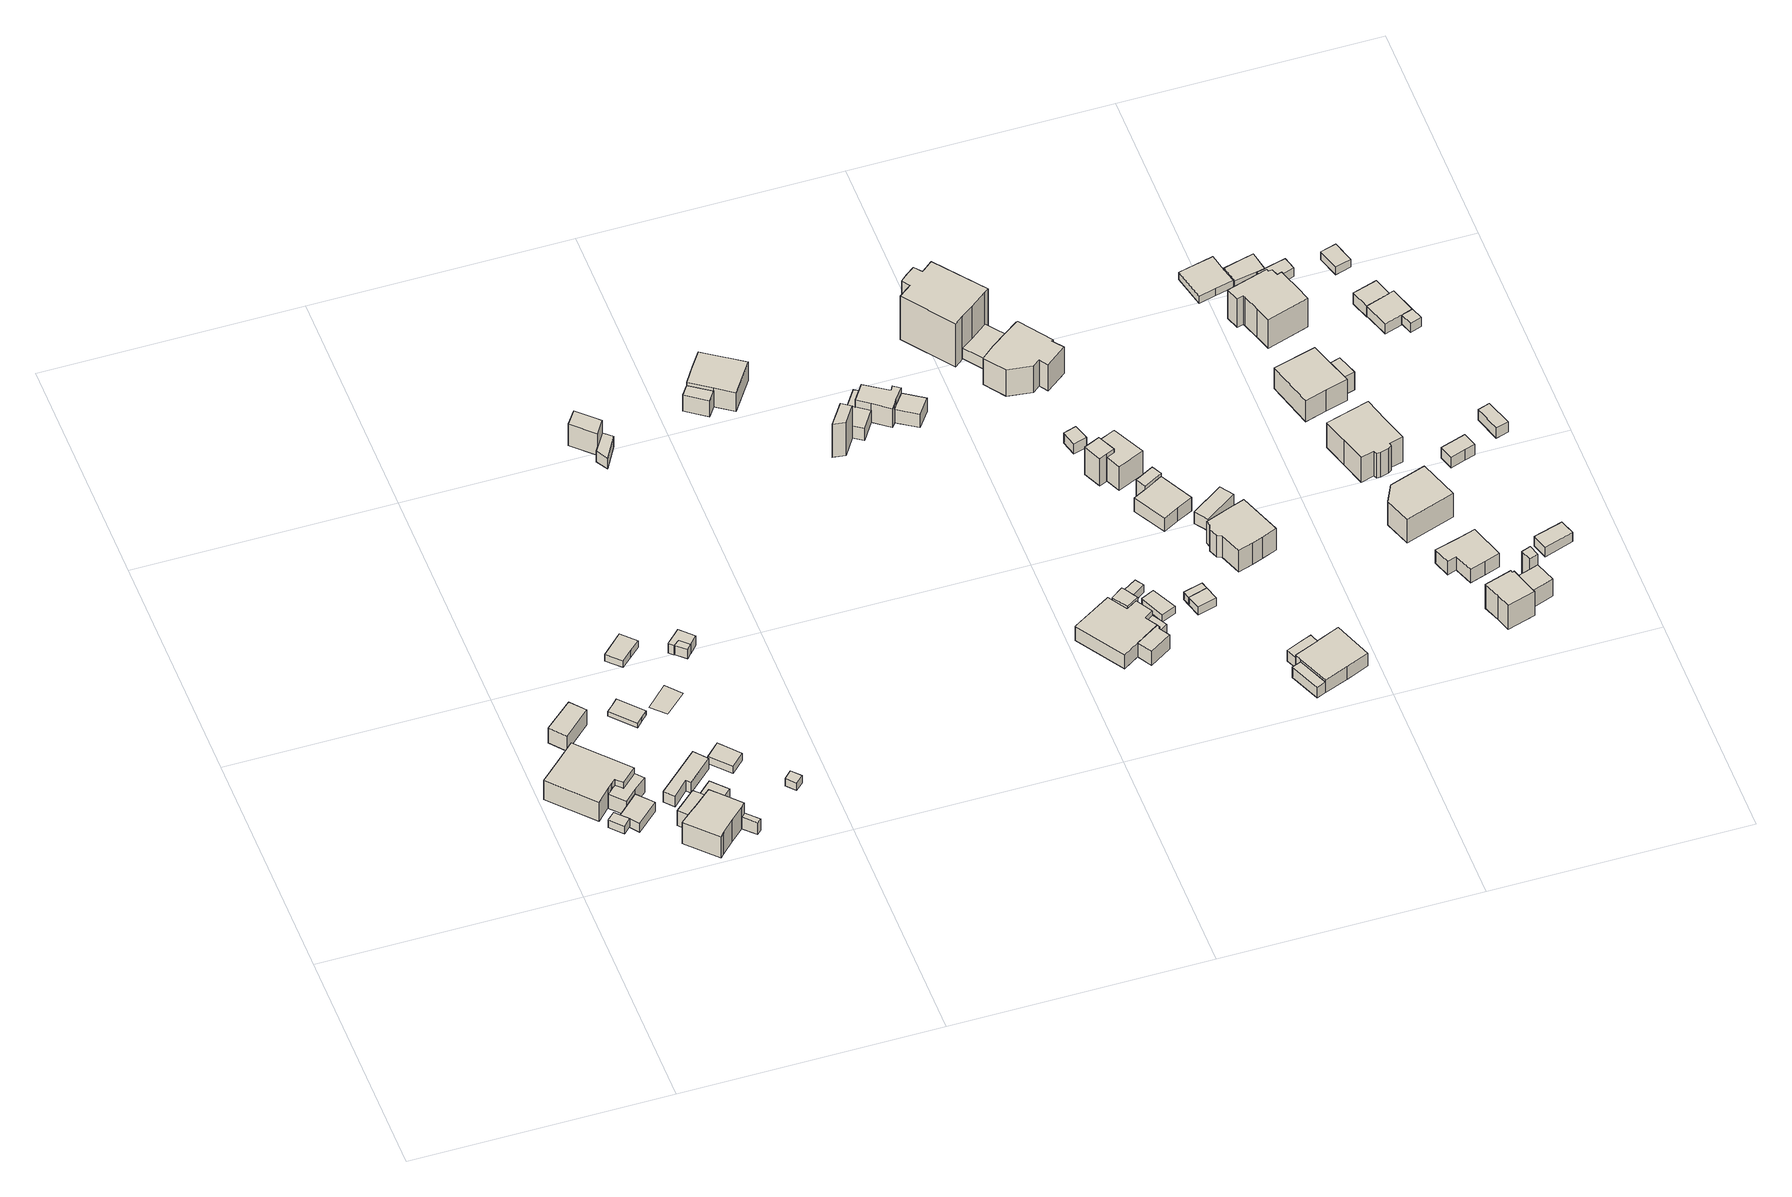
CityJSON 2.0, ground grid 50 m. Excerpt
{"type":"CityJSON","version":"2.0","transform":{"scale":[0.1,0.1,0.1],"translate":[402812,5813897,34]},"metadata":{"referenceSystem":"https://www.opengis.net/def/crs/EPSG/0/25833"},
"CityObjects":{
"building1":{"type":"Building","attributes":{"Gemeindeschluessel":"11000009","BezugspunktDach":"2200","function":"31001_2000","measuredHeight":1.98,"storeysAboveGround":1},"address":[{"country":"Germany","locality":"Berlin","thoroughfareNumber":"12 (2)","thoroughfareName":"Verlängerte Hämmerlingstraße"}],"geometry":[{"type":"Solid","lod":"1","boundaries":[[[[0,1,2,3,4]],[[5,6,7,8,9]],[[5,9,4,3]],[[6,5,3,2]],[[7,6,2,1]],[[8,7,1,0]],[[9,8,0,4]]]]}]},
"building2":{"type":"Building","attributes":{"Gemeindeschluessel":"11000009","BezugspunktDach":"2200","function":"31001_1010","measuredHeight":6.75,"storeysAboveGround":1},"address":[{"country":"Germany","locality":"Berlin","thoroughfareNumber":"12","thoroughfareName":"Verlängerte Hämmerlingstraße"}],"geometry":[{"type":"Solid","lod":"1","boundaries":[[[[10,11,12,13,14,15,16,17,18]],[[19,20,21,22,23,24,25,26,27]],[[19,27,18,17]],[[20,19,17,16]],[[21,20,16,15]],[[22,21,15,14]],[[23,22,14,13]],[[24,23,13,12]],[[25,24,12,11]],[[26,25,11,10]],[[27,26,10,18]]]]}]},
"building3":{"type":"Building","attributes":{"Gemeindeschluessel":"11000009","BezugspunktDach":"2200","function":"31001_2000","measuredHeight":2.22,"storeysAboveGround":1},"address":[{"country":"Germany","locality":"Berlin","thoroughfareNumber":"12 (1)","thoroughfareName":"Verlängerte Hämmerlingstraße"}],"geometry":[{"type":"Solid","lod":"1","boundaries":[[[[1,28,29,30,31,2]],[[32,33,34,35,36,37]],[[32,37,2,31]],[[33,32,31,30]],[[34,33,30,29]],[[35,34,29,28]],[[36,35,28,1]],[[37,36,1,2]]]]}]},
"building4":{"type":"Building","attributes":{"Gemeindeschluessel":"11000009","BezugspunktDach":"2200","function":"51009_1610","measuredHeight":3.61,"storeysAboveGround":0},"address":[{"country":"Germany","locality":"Berlin"}],"geometry":[{"type":"Solid","lod":"1","boundaries":[[[[38,39,40,41,42,43,44]],[[45,46,47,48,49,50,51]],[[45,51,44,43]],[[46,45,43,42]],[[47,46,42,41]],[[48,47,41,40]],[[49,48,40,39]],[[50,49,39,38]],[[51,50,38,44]]]]}]},
"building5":{"type":"Building","attributes":{"Gemeindeschluessel":"11000009","BezugspunktDach":"2200","function":"31001_1010","measuredHeight":4.65,"storeysAboveGround":1},"address":[{"country":"Germany","locality":"Berlin","thoroughfareNumber":"11 (2)","thoroughfareName":"Verlängerte Hämmerlingstraße"}],"geometry":[{"type":"Solid","lod":"1","boundaries":[[[[52,53,54,55,56]],[[57,58,59,60,61]],[[57,61,56,55]],[[58,57,55,54]],[[59,58,54,53]],[[60,59,53,52]],[[61,60,52,56]]]]}]},
"building6":{"type":"Building","attributes":{"Gemeindeschluessel":"11000009","function":"31001_1010"},"address":[{"country":"Germany","locality":"Berlin","thoroughfareNumber":"13","thoroughfareName":"Verlängerte Hämmerlingstraße"}],"children":["building6-1","building6-2"]},
"building6-1":{"type":"BuildingPart","attributes":{"BezugspunktDach":"2200","measuredHeight":7.18,"storeysAboveGround":1},"parents":["building6"],"geometry":[{"type":"MultiSurface","lod":"1","boundaries":[[[62,63,64,65,66,67,68,69,70,71]],[[72,73,74,75,76,77,78,79,80,81]],[[72,81,71,70]],[[82,83,70,69]],[[74,73,69,68],[74,84,82,73]],[[75,74,68,67]],[[76,75,67,66]],[[77,76,66,65]],[[78,77,65,64]],[[79,78,64,63]],[[80,79,63,62]],[[81,80,62,71]],[[73,72,83,82]],[[82,84,74,73]]]}]},
"building6-2":{"type":"BuildingPart","attributes":{"BezugspunktDach":"2200","measuredHeight":3.75,"storeysAboveGround":1},"parents":["building6"],"geometry":[{"type":"MultiSurface","lod":"1","boundaries":[[[83,84,85,86,87]],[[88,89,74,72,90]],[[88,90,87,86]],[[89,88,86,85]],[[74,89,85,84]],[[90,72,83,87]],[[72,73,82,83]],[[74,84,82,91,73]]]}]},
"building7":{"type":"Building","attributes":{"Gemeindeschluessel":"11000009","BezugspunktDach":"2200","function":"31001_2000","measuredHeight":2.69,"storeysAboveGround":1},"address":[{"country":"Germany","locality":"Berlin","thoroughfareNumber":"13 (2)","thoroughfareName":"Verlängerte Hämmerlingstraße"}],"geometry":[{"type":"Solid","lod":"1","boundaries":[[[[92,93,94,95,96,97]],[[98,99,100,101,102,103]],[[98,103,97,96]],[[99,98,96,95]],[[100,99,95,94]],[[101,100,94,93]],[[102,101,93,92]],[[103,102,92,97]]]]}]},
"building8":{"type":"Building","attributes":{"Gemeindeschluessel":"11000009","BezugspunktDach":"2200","function":"51009_1610","measuredHeight":3.34,"storeysAboveGround":0},"address":[{"country":"Germany","locality":"Berlin"}],"geometry":[{"type":"Solid","lod":"1","boundaries":[[[[104,105,106,107]],[[108,109,110,111]],[[108,111,107,106]],[[109,108,106,105]],[[110,109,105,104]],[[111,110,104,107]]]]}]},
"building9":{"type":"Building","attributes":{"Gemeindeschluessel":"11000009","BezugspunktDach":"2200","function":"31001_2000","measuredHeight":1.68,"storeysAboveGround":1},"address":[{"country":"Germany","locality":"Berlin","thoroughfareNumber":"12 (4)","thoroughfareName":"Verlängerte Hämmerlingstraße"}],"geometry":[{"type":"Solid","lod":"1","boundaries":[[[[112,113,114,115,116,117]],[[118,119,120,121,122,123]],[[118,123,117,116]],[[119,118,116,115]],[[120,119,115,114]],[[121,120,114,113]],[[122,121,113,112]],[[123,122,112,117]]]]}]},
"building10":{"type":"Building","attributes":{"Gemeindeschluessel":"11000009","BezugspunktDach":"2200","function":"51009_1610","measuredHeight":3,"storeysAboveGround":0},"address":[{"country":"Germany","locality":"Berlin"}],"geometry":[{"type":"Solid","lod":"1","boundaries":[[[[124,125,126,127]],[[76,128,129,77]],[[76,77,127,126]],[[128,76,126,125]],[[129,128,125,124]],[[77,129,124,127]]]]}]},
"building11":{"type":"Building","attributes":{"Gemeindeschluessel":"11000009","BezugspunktDach":"2200","function":"31001_2000","measuredHeight":1.84,"storeysAboveGround":1},"address":[{"country":"Germany","locality":"Berlin","thoroughfareNumber":"13 (3)","thoroughfareName":"Verlängerte Hämmerlingstraße"}],"geometry":[{"type":"Solid","lod":"1","boundaries":[[[[130,131,132,133]],[[134,135,136,137]],[[134,137,133,132]],[[135,134,132,131]],[[136,135,131,130]],[[137,136,130,133]]]]}]},
"building12":{"type":"Building","attributes":{"Gemeindeschluessel":"11000009","BezugspunktDach":"2200","function":"31001_2000","measuredHeight":0.074,"storeysAboveGround":1},"address":[{"country":"Germany","locality":"Berlin","thoroughfareNumber":"12 (5)","thoroughfareName":"Verlängerte Hämmerlingstraße"}],"geometry":[{"type":"MultiSurface","lod":"1","boundaries":[[[138,139,140,141]]]}]},
"building13":{"type":"Building","attributes":{"Gemeindeschluessel":"11000009","BezugspunktDach":"2200","function":"31001_2000","measuredHeight":3.04,"storeysAboveGround":1},"address":[{"country":"Germany","locality":"Berlin","thoroughfareNumber":"11 (3)","thoroughfareName":"Verlängerte Hämmerlingstraße"}],"geometry":[{"type":"Solid","lod":"1","boundaries":[[[[142,143,144,145,146]],[[147,148,149,150,151]],[[147,151,146,145]],[[148,147,145,144]],[[149,148,144,143]],[[150,149,143,142]],[[151,150,142,146]]]]}]},
"building14":{"type":"Building","attributes":{"Gemeindeschluessel":"11000009","BezugspunktDach":"2200","function":"31001_2000","measuredHeight":1.76,"storeysAboveGround":1},"address":[{"country":"Germany","locality":"Berlin","thoroughfareNumber":"13 (4)","thoroughfareName":"Verlängerte Hämmerlingstraße"}],"geometry":[{"type":"Solid","lod":"1","boundaries":[[[[152,153,154,155]],[[156,157,158,159]],[[156,159,155,154]],[[157,156,154,153]],[[158,157,153,152]],[[159,158,152,155]]]]}]},
"building15":{"type":"Building","attributes":{"Gemeindeschluessel":"11000009","BezugspunktDach":"2200","function":"51009_1610","measuredHeight":2.38,"storeysAboveGround":0},"address":[{"country":"Germany","locality":"Berlin"}],"geometry":[{"type":"Solid","lod":"1","boundaries":[[[[160,161,162,163]],[[164,165,166,167]],[[164,167,163,162]],[[165,164,162,161]],[[166,165,161,160]],[[167,166,160,163]]]]}]},
"building16":{"type":"Building","attributes":{"Gemeindeschluessel":"11000009","BezugspunktDach":"2200","function":"31001_1010","measuredHeight":2.58,"storeysAboveGround":1},"address":[{"country":"Germany","locality":"Berlin","thoroughfareNumber":"12 (6)","thoroughfareName":"Verlängerte Hämmerlingstraße"}],"geometry":[{"type":"Solid","lod":"1","boundaries":[[[[163,162,161,168,169,170]],[[171,172,173,174,175,176]],[[171,176,170,169]],[[172,171,169,168]],[[173,172,168,161]],[[174,173,161,162]],[[175,174,162,163]],[[176,175,163,170]]]]}]},
"building17":{"type":"Building","attributes":{"Gemeindeschluessel":"11000009","BezugspunktDach":"2200","function":"31001_2000","measuredHeight":7.1,"storeysAboveGround":1},"address":[{"country":"Germany","locality":"Berlin","thoroughfareNumber":"26 (4)","thoroughfareName":"Argenauer Straße"}],"geometry":[{"type":"Solid","lod":"1","boundaries":[[[[177,178,179,180]],[[181,182,183,184]],[[181,184,180,179]],[[182,181,179,178]],[[183,182,178,177]],[[184,183,177,180]]]]}]},
"building18":{"type":"Building","attributes":{"Gemeindeschluessel":"11000009","BezugspunktDach":"2200","function":"31001_2000","measuredHeight":3,"storeysAboveGround":1},"address":[{"country":"Germany","locality":"Berlin","thoroughfareNumber":"27A (2)","thoroughfareName":"Argenauer Straße"}],"geometry":[{"type":"Solid","lod":"1","boundaries":[[[[185,186,187,188,189]],[[190,191,192,193,194]],[[190,194,189,188]],[[191,190,188,187]],[[192,191,187,186]],[[193,192,186,185]],[[194,193,185,189]]]]}]},
"building19":{"type":"Building","attributes":{"Gemeindeschluessel":"11000009","function":"31001_1010"},"address":[{"country":"Germany","locality":"Berlin","thoroughfareNumber":"27A","thoroughfareName":"Argenauer Straße"}],"children":["building19-1","building19-2"]},
"building19-1":{"type":"BuildingPart","attributes":{"BezugspunktDach":"2200","measuredHeight":5.56,"storeysAboveGround":1},"parents":["building19"],"geometry":[{"type":"MultiSurface","lod":"1","boundaries":[[[195,196,197,198,199,200,201]],[[202,203,204,205,206,207,208]],[[202,208,201,200]],[[203,202,200,199]],[[204,203,199,198]],[[205,204,198,197]],[[206,205,197,196]],[[207,206,196,195]],[[209,210,195,201]],[[208,207,210,209]]]}]},
"building19-2":{"type":"BuildingPart","attributes":{"BezugspunktDach":"2200","measuredHeight":4.08,"storeysAboveGround":1},"parents":["building19"],"geometry":[{"type":"Solid","lod":"1","boundaries":[[[[211,210,209,212]],[[208,207,213,214]],[[208,214,212,209]],[[213,207,210,211]],[[214,213,211,212]],[[207,208,209,210]]]]}]},
"building20":{"type":"Building","attributes":{"Gemeindeschluessel":"11000009","BezugspunktDach":"2200","function":"31001_2000","measuredHeight":8.32,"storeysAboveGround":1},"address":[{"country":"Germany","locality":"Berlin","thoroughfareNumber":"2 (4)","thoroughfareName":"Görsdorfer Straße"}],"geometry":[{"type":"Solid","lod":"1","boundaries":[[[[215,216,217,218]],[[219,220,221,222]],[[219,222,218,217]],[[220,219,217,216]],[[221,220,216,215]],[[222,221,215,218]]]]}]},
"building21":{"type":"Building","attributes":{"Gemeindeschluessel":"11000009","BezugspunktDach":"2200","function":"31001_1010","measuredHeight":3.09,"storeysAboveGround":1},"address":[{"country":"Germany","locality":"Berlin","thoroughfareNumber":"2 (3)","thoroughfareName":"Görsdorfer Straße"}],"geometry":[{"type":"Solid","lod":"1","boundaries":[[[[223,224,225,226,227,228]],[[229,230,231,232,233,234]],[[229,234,228,227]],[[230,229,227,226]],[[231,230,226,225]],[[232,231,225,224]],[[233,232,224,223]],[[234,233,223,228]]]]}]},
"building22":{"type":"Building","attributes":{"Gemeindeschluessel":"11000009","BezugspunktDach":"2200","function":"31001_2000","measuredHeight":3.04,"storeysAboveGround":1},"address":[{"country":"Germany","locality":"Berlin","thoroughfareNumber":"2 (5)","thoroughfareName":"Görsdorfer Straße"}],"geometry":[{"type":"Solid","lod":"1","boundaries":[[[[226,235,236,227]],[[237,238,239,240]],[[237,240,227,236]],[[238,237,236,235]],[[239,238,235,226]],[[240,239,226,227]]]]}]},
"building23":{"type":"Building","attributes":{"Gemeindeschluessel":"11000009","function":"31001_1010"},"address":[{"country":"Germany","locality":"Berlin","thoroughfareNumber":"2 (2)","thoroughfareName":"Görsdorfer Straße"}],"children":["building23-1","building23-2"]},
"building23-1":{"type":"BuildingPart","attributes":{"BezugspunktDach":"2200","measuredHeight":6.41,"storeysAboveGround":1},"parents":["building23"],"geometry":[{"type":"MultiSurface","lod":"1","boundaries":[[[241,242,243,244,245,246,247,248,249]],[[250,251,252,253,254,255,256,231,230]],[[250,230,249,248]],[[251,250,248,247]],[[252,251,247,246]],[[253,252,246,245]],[[257,258,245,244]],[[259,257,254,244,243]],[[256,255,243,242]],[[231,256,242,241]],[[230,231,241,249]],[[254,253,258,257]],[[255,254,257,259]]]}]},
"building23-2":{"type":"BuildingPart","attributes":{"BezugspunktDach":"2200","measuredHeight":3.95,"storeysAboveGround":1},"parents":["building23"],"geometry":[{"type":"MultiSurface","lod":"1","boundaries":[[[260,261,258,259]],[[253,262,263,255]],[[262,253,258,261]],[[263,262,261,260]],[[255,263,260,259]],[[253,254,257,258]],[[257,254,255,259]]]}]},
"building24":{"type":"Building","attributes":{"Gemeindeschluessel":"11000009","function":"31001_1010"},"address":[{"country":"Germany","locality":"Berlin","thoroughfareNumber":"10A","thoroughfareName":"Görsdorfer Straße"}],"children":["building24-1","building24-2"]},
"building24-1":{"type":"BuildingPart","attributes":{"BezugspunktDach":"2200","measuredHeight":3.58,"storeysAboveGround":1},"parents":["building24"],"geometry":[{"type":"MultiSurface","lod":"1","boundaries":[[[264,265,266,267,268,269,270,271,272]],[[273,274,275,276,277,278,279,280,281]],[[273,281,272,271]],[[274,273,271,270]],[[275,274,270,269]],[[276,275,269,268]],[[277,276,268,267]],[[278,277,267,266]],[[280,279,265,264]],[[281,280,264,272]],[[279,278,266,265,282]]]}]},
"building24-2":{"type":"BuildingPart","attributes":{"BezugspunktDach":"2200","measuredHeight":3.58,"storeysAboveGround":1},"parents":["building24"],"geometry":[{"type":"Solid","lod":"1","boundaries":[[[[283,284,285,286,266,265]],[[278,287,288,289,290,279]],[[287,278,266,286]],[[288,287,286,285]],[[289,288,285,284]],[[290,289,284,283]],[[279,290,283,265]],[[278,279,265,266]]]]}]},
"building25":{"type":"Building","attributes":{"Gemeindeschluessel":"11000009","BezugspunktDach":"2200","function":"31001_2000","measuredHeight":2.03,"storeysAboveGround":1},"address":[{"country":"Germany","locality":"Berlin","thoroughfareNumber":"10A (2)","thoroughfareName":"Görsdorfer Straße"}],"geometry":[{"type":"Solid","lod":"1","boundaries":[[[[291,292,293,294,295,296]],[[297,298,299,300,301,302]],[[297,302,296,295]],[[298,297,295,294]],[[299,298,294,293]],[[300,299,293,292]],[[301,300,292,291]],[[302,301,291,296]]]]}]},
"building26":{"type":"Building","attributes":{"Gemeindeschluessel":"11000009","BezugspunktDach":"2200","function":"51009_1610","measuredHeight":2.51,"storeysAboveGround":0},"address":[{"country":"Germany","locality":"Berlin"}],"geometry":[{"type":"Solid","lod":"1","boundaries":[[[[303,304,305,306]],[[276,307,287,277]],[[276,277,306,305]],[[307,276,305,304]],[[287,307,304,303]],[[277,287,303,306]]]]}]},
"building27":{"type":"Building","attributes":{"Gemeindeschluessel":"11000009","BezugspunktDach":"2200","function":"31001_2000","measuredHeight":2,"storeysAboveGround":1},"address":[{"country":"Germany","locality":"Berlin","thoroughfareNumber":"10A (3)","thoroughfareName":"Görsdorfer Straße"}],"geometry":[{"type":"Solid","lod":"1","boundaries":[[[[293,308,309,294]],[[310,311,312,313]],[[310,313,294,309]],[[311,310,309,308]],[[312,311,308,293]],[[313,312,293,294]]]]}]},
"building28":{"type":"Building","attributes":{"Gemeindeschluessel":"11000009","BezugspunktDach":"2200","function":"31001_2000","measuredHeight":1.78,"storeysAboveGround":1},"address":[{"country":"Germany","locality":"Berlin","thoroughfareNumber":"10A (1)","thoroughfareName":"Görsdorfer Straße"}],"geometry":[{"type":"Solid","lod":"1","boundaries":[[[[314,315,316,317]],[[318,319,320,321]],[[318,321,317,316]],[[319,318,316,315]],[[320,319,315,314]],[[321,320,314,317]]]]}]},
"building29":{"type":"Building","attributes":{"Gemeindeschluessel":"11000009","BezugspunktDach":"2200","function":"31001_1313","measuredHeight":2.03,"storeysAboveGround":1},"address":[{"country":"Germany","locality":"Berlin","thoroughfareNumber":"10 (2)","thoroughfareName":"Görsdorfer Straße"}],"geometry":[{"type":"Solid","lod":"1","boundaries":[[[[322,323,324,325]],[[326,327,328,329]],[[326,329,325,324]],[[327,326,324,323]],[[328,327,323,322]],[[329,328,322,325]]]]}]},
"building30":{"type":"Building","attributes":{"Gemeindeschluessel":"11000009","BezugspunktDach":"2200","function":"51009_1610","measuredHeight":1.92,"storeysAboveGround":0},"address":[{"country":"Germany","locality":"Berlin"}],"geometry":[{"type":"Solid","lod":"1","boundaries":[[[[325,324,330,331]],[[332,333,334,335]],[[332,335,331,330]],[[333,332,330,324]],[[334,333,324,325]],[[335,334,325,331]]]]}]},
"building31":{"type":"Building","attributes":{"Gemeindeschluessel":"11000009","BezugspunktDach":"2200","function":"31001_1010","measuredHeight":13.46,"storeysAboveGround":2},"address":[{"country":"Germany","locality":"Berlin","thoroughfareNumber":"2","thoroughfareName":"Görsdorfer Straße"}],"geometry":[{"type":"Solid","lod":"1","boundaries":[[[[336,337,338,339,340,341,342,343,344,345,346,347]],[[348,349,350,351,352,353,354,355,356,357,358,359]],[[348,359,347,346]],[[349,348,346,345]],[[350,349,345,344]],[[351,350,344,343]],[[352,351,343,342]],[[353,352,342,341]],[[354,353,341,340]],[[355,354,340,339]],[[356,355,339,338]],[[357,356,338,337]],[[358,357,337,336]],[[359,358,336,347]]]]}]},
"building32":{"type":"Building","attributes":{"Gemeindeschluessel":"11000009","BezugspunktDach":"2200","function":"31001_1010","measuredHeight":7.57,"storeysAboveGround":1},"address":[{"country":"Germany","locality":"Berlin","thoroughfareNumber":"6 (1)","thoroughfareName":"Görsdorfer Straße"}],"geometry":[{"type":"Solid","lod":"1","boundaries":[[[[360,361,362,363,364]],[[365,366,367,368,369]],[[365,369,364,363]],[[366,365,363,362]],[[367,366,362,361]],[[368,367,361,360]],[[369,368,360,364]]]]}]},
"building33":{"type":"Building","attributes":{"Gemeindeschluessel":"11000009","BezugspunktDach":"2200","function":"31001_2000","measuredHeight":2.54,"storeysAboveGround":1},"address":[{"country":"Germany","locality":"Berlin","thoroughfareNumber":"6 (2)","thoroughfareName":"Görsdorfer Straße"}],"geometry":[{"type":"Solid","lod":"1","boundaries":[[[[370,371,372,373]],[[374,375,376,377]],[[374,377,373,372]],[[375,374,372,371]],[[376,375,371,370]],[[377,376,370,373]]]]}]},
"building34":{"type":"Building","attributes":{"Gemeindeschluessel":"11000009","BezugspunktDach":"2200","function":"31001_2000","measuredHeight":2.65,"storeysAboveGround":1},"address":[{"country":"Germany","locality":"Berlin","thoroughfareNumber":"2 (1)","thoroughfareName":"Görsdorfer Straße"}],"geometry":[{"type":"Solid","lod":"1","boundaries":[[[[378,379,380,381]],[[382,383,384,385]],[[382,385,381,380]],[[383,382,380,379]],[[384,383,379,378]],[[385,384,378,381]]]]}]},
"building35":{"type":"Building","attributes":{"Gemeindeschluessel":"11000009","BezugspunktDach":"2200","function":"31001_1010","measuredHeight":6.72,"storeysAboveGround":1},"address":[{"country":"Germany","locality":"Berlin","thoroughfareNumber":"4","thoroughfareName":"Görsdorfer Straße"}],"geometry":[{"type":"Solid","lod":"1","boundaries":[[[[386,387,388,389,390,391,392,393,394,395,396]],[[397,398,399,400,401,402,403,404,405,406,407]],[[397,407,396,395]],[[398,397,395,394]],[[399,398,394,393]],[[400,399,393,392]],[[401,400,392,391]],[[402,401,391,390]],[[403,402,390,389]],[[404,403,389,388]],[[405,404,388,387]],[[406,405,387,386]],[[407,406,386,396]]]]}]},
"building36":{"type":"Building","attributes":{"Gemeindeschluessel":"11000009","function":"31001_1010"},"address":[{"country":"Germany","locality":"Berlin","thoroughfareNumber":"6","thoroughfareName":"Görsdorfer Straße"}],"children":["building36-1","building36-2"]},
"building36-1":{"type":"BuildingPart","attributes":{"BezugspunktDach":"2200","measuredHeight":6.15,"storeysAboveGround":1},"parents":["building36"],"geometry":[{"type":"Solid","lod":"1","boundaries":[[[[408,409,410,411,412,413]],[[414,415,416,417,418,419]],[[414,419,413,412]],[[415,414,412,411]],[[416,415,411,410]],[[417,416,410,409]],[[418,417,409,408]],[[419,418,408,413]]]]}]},
"building36-2":{"type":"BuildingPart","attributes":{"BezugspunktDach":"2200","measuredHeight":0.577,"storeysAboveGround":1},"parents":["building36"],"geometry":[{"type":"Solid","lod":"1","boundaries":[[[[420,421,422,423]],[[418,415,416,417]],[[418,417,423,422]],[[415,418,422,421]],[[416,415,421,420]],[[417,416,420,423]]]]}]},
"building37":{"type":"Building","attributes":{"Gemeindeschluessel":"11000009","BezugspunktDach":"2200","function":"31001_1010","measuredHeight":3.9,"storeysAboveGround":1},"address":[{"country":"Germany","locality":"Berlin","thoroughfareNumber":"8","thoroughfareName":"Görsdorfer Straße"}],"geometry":[{"type":"Solid","lod":"1","boundaries":[[[[424,425,426,427,428,429,430]],[[431,432,433,434,435,436,437]],[[431,437,430,429]],[[432,431,429,428]],[[433,432,428,427]],[[434,433,427,426]],[[435,434,426,425]],[[436,435,425,424]],[[437,436,424,430]]]]}]},
"building38":{"type":"Building","attributes":{"Gemeindeschluessel":"11000009","BezugspunktDach":"2200","function":"31001_2000","measuredHeight":3.99,"storeysAboveGround":1},"address":[{"country":"Germany","locality":"Berlin","thoroughfareNumber":"8 (1)","thoroughfareName":"Görsdorfer Straße"}],"geometry":[{"type":"Solid","lod":"1","boundaries":[[[[438,439,440,441]],[[442,443,444,445]],[[442,445,441,440]],[[443,442,440,439]],[[444,443,439,438]],[[445,444,438,441]]]]}]},
"building39":{"type":"Building","attributes":{"Gemeindeschluessel":"11000009","function":"31001_1010"},"address":[{"country":"Germany","locality":"Berlin","thoroughfareNumber":"14","thoroughfareName":"Görsdorfer Straße"}],"children":["building39-1","building39-2","building39-3"]},
"building39-1":{"type":"BuildingPart","attributes":{"BezugspunktDach":"2200","measuredHeight":3.99,"storeysAboveGround":1},"parents":["building39"],"geometry":[{"type":"MultiSurface","lod":"1","boundaries":[[[446,447,448,449,450,451,452,453]],[[454,455,456,457,458,459,460,461]],[[462,463,461,453,452]],[[464,462,454,452,451]],[[456,455,451,450]],[[457,456,450,449]],[[458,457,449,448]],[[459,458,448,447]],[[460,465,466,467,447,446]],[[461,460,446,453]],[[454,461,463,462]],[[455,468,454,462,464]],[[459,467,466,465,460]]]}]},
"building39-2":{"type":"BuildingPart","attributes":{"BezugspunktDach":"2200","measuredHeight":2.73,"storeysAboveGround":1},"parents":["building39"],"geometry":[{"type":"Solid","lod":"1","boundaries":[[[[469,466,465,470]],[[460,459,471,472]],[[460,472,470,465]],[[471,459,466,469]],[[472,471,469,470]],[[460,465,466,459]]]]}]},
"building39-3":{"type":"BuildingPart","attributes":{"BezugspunktDach":"2200","measuredHeight":2.73,"storeysAboveGround":1},"parents":["building39"],"geometry":[{"type":"MultiSurface","lod":"1","boundaries":[[[463,464,473,474,475]],[[476,477,455,461,478]],[[476,478,475,474]],[[477,476,474,473]],[[455,477,473,464]],[[478,461,463,475]],[[479,461,454,462,463]],[[455,464,462,454]]]}]},
"building40":{"type":"Building","attributes":{"Gemeindeschluessel":"11000009","BezugspunktDach":"2200","function":"31001_1010","measuredHeight":7.65,"storeysAboveGround":1},"address":[{"country":"Germany","locality":"Berlin","thoroughfareNumber":"10","thoroughfareName":"Görsdorfer Straße"}],"geometry":[{"type":"Solid","lod":"1","boundaries":[[[[480,481,482,483,484,485,486,487,488,489,490,491]],[[492,493,494,495,496,497,498,499,500,501,502,503]],[[492,503,491,490]],[[493,492,490,489]],[[494,493,489,488]],[[495,494,488,487]],[[496,495,487,486]],[[497,496,486,485]],[[498,497,485,484]],[[499,498,484,483]],[[500,499,483,482]],[[501,500,482,481]],[[502,501,481,480]],[[503,502,480,491]]]]}]},
"building41":{"type":"Building","attributes":{"Gemeindeschluessel":"11000009","BezugspunktDach":"2200","function":"31001_2463","measuredHeight":2.87,"storeysAboveGround":1},"address":[{"country":"Germany","locality":"Berlin","thoroughfareNumber":"10 (1)","thoroughfareName":"Görsdorfer Straße"}],"geometry":[{"type":"Solid","lod":"1","boundaries":[[[[504,505,506,507]],[[508,509,510,511]],[[508,511,507,506]],[[509,508,506,505]],[[510,509,505,504]],[[511,510,504,507]]]]}]},
"building42":{"type":"Building","attributes":{"Gemeindeschluessel":"11000009","BezugspunktDach":"2200","function":"31001_1010","measuredHeight":6.11,"storeysAboveGround":1},"address":[{"country":"Germany","locality":"Berlin","thoroughfareNumber":"11","thoroughfareName":"Görsdorfer Straße"}],"geometry":[{"type":"Solid","lod":"1","boundaries":[[[[512,513,514,515,516]],[[517,518,519,520,521]],[[517,521,516,515]],[[518,517,515,514]],[[519,518,514,513]],[[520,519,513,512]],[[521,520,512,516]]]]}]},
"building43":{"type":"Building","attributes":{"Gemeindeschluessel":"11000009","BezugspunktDach":"2200","function":"31001_1010","measuredHeight":4.43,"storeysAboveGround":1},"address":[{"country":"Germany","locality":"Berlin","thoroughfareNumber":"13","thoroughfareName":"Görsdorfer Straße"}],"geometry":[{"type":"Solid","lod":"1","boundaries":[[[[522,523,524,525,526,527,528,529]],[[530,531,532,533,534,535,536,537]],[[530,537,529,528]],[[531,530,528,527]],[[532,531,527,526]],[[533,532,526,525]],[[534,533,525,524]],[[535,534,524,523]],[[536,535,523,522]],[[537,536,522,529]]]]}]},
"building44":{"type":"Building","attributes":{"Gemeindeschluessel":"11000009","BezugspunktDach":"2200","function":"31001_1010","measuredHeight":8.28,"storeysAboveGround":1},"address":[{"country":"Germany","locality":"Berlin","thoroughfareNumber":"9","thoroughfareName":"Görsdorfer Straße"}],"geometry":[{"type":"Solid","lod":"1","boundaries":[[[[538,539,540,541,542,543,544,545,546,547,548,549]],[[550,551,552,553,554,555,556,557,558,559,560,561]],[[550,561,549,548]],[[551,550,548,547]],[[552,551,547,546]],[[553,552,546,545]],[[554,553,545,544]],[[555,554,544,543]],[[556,555,543,542]],[[557,556,542,541]],[[558,557,541,540]],[[559,558,540,539]],[[560,559,539,538]],[[561,560,538,549]]]]}]},
"building45":{"type":"Building","attributes":{"Gemeindeschluessel":"11000009","function":"31001_1010"},"address":[{"country":"Germany","locality":"Berlin","thoroughfareNumber":"15","thoroughfareName":"Görsdorfer Straße"}],"children":["building45-1","building45-2"]},
"building45-1":{"type":"BuildingPart","attributes":{"BezugspunktDach":"2200","measuredHeight":8.55,"storeysAboveGround":1},"parents":["building45"],"geometry":[{"type":"MultiSurface","lod":"1","boundaries":[[[562,563,564,565,566,567,568,569,570]],[[571,572,573,574,575,576,577,578,579]],[[571,579,570,569]],[[572,571,569,568]],[[573,572,568,567]],[[580,581,567,566]],[[575,574,566,565],[575,582,580,574]],[[576,575,565,564]],[[577,576,564,563]],[[578,577,563,562]],[[579,578,562,570]],[[574,573,581,580]],[[580,582,575,574]]]}]},
"building45-2":{"type":"BuildingPart","attributes":{"BezugspunktDach":"2200","measuredHeight":4.47,"storeysAboveGround":1},"parents":["building45"],"geometry":[{"type":"MultiSurface","lod":"1","boundaries":[[[582,583,584,585,581]],[[586,587,588,575,573]],[[586,573,581,585]],[[587,586,585,584]],[[588,587,584,583]],[[575,588,583,582]],[[574,580,581,573]],[[582,580,574,575]]]}]},
"building46":{"type":"Building","attributes":{"Gemeindeschluessel":"11000009","BezugspunktDach":"2200","function":"31001_2000","measuredHeight":2.39,"storeysAboveGround":1},"address":[{"country":"Germany","locality":"Berlin","thoroughfareNumber":"3 (1)","thoroughfareName":"Görsdorfer Straße"}],"geometry":[{"type":"Solid","lod":"1","boundaries":[[[[589,590,591,592,593,594,595]],[[596,597,598,599,600,601,602]],[[596,602,595,594]],[[597,596,594,593]],[[598,597,593,592]],[[599,598,592,591]],[[600,599,591,590]],[[601,600,590,589]],[[602,601,589,595]]]]}]},
"building47":{"type":"Building","attributes":{"Gemeindeschluessel":"11000009","function":"31001_1010"},"address":[{"country":"Germany","locality":"Berlin","thoroughfareNumber":"7","thoroughfareName":"Görsdorfer Straße"}],"children":["building47-1","building47-2"]},
"building47-1":{"type":"BuildingPart","attributes":{"BezugspunktDach":"2200","measuredHeight":6.12,"storeysAboveGround":2},"parents":["building47"],"geometry":[{"type":"Solid","lod":"1","boundaries":[[[[603,604,605,606,607]],[[608,609,610,611,612]],[[608,612,607,606]],[[609,608,606,605],[613,614,615,616]],[[610,609,605,604]],[[611,610,604,603]],[[612,611,603,607]],[[615,614,613,616]]]]}]},
"building47-2":{"type":"BuildingPart","attributes":{"BezugspunktDach":"2200","measuredHeight":4.49,"storeysAboveGround":2},"parents":["building47"],"geometry":[{"type":"Solid","lod":"1","boundaries":[[[[615,617,618,616]],[[619,620,614,613]],[[619,613,616,618]],[[620,619,618,617]],[[614,620,617,615]],[[613,614,615,616]]]]}]},
"building48":{"type":"Building","attributes":{"Gemeindeschluessel":"11000009","BezugspunktDach":"2200","function":"31001_1010","measuredHeight":8.96,"storeysAboveGround":2},"address":[{"country":"Germany","locality":"Berlin","thoroughfareNumber":"5","thoroughfareName":"Görsdorfer Straße"}],"geometry":[{"type":"Solid","lod":"1","boundaries":[[[[621,622,623,624,625,626,627,628,629,630,631,632,633,634]],[[635,636,637,638,639,640,641,642,643,644,645,646,647,648]],[[635,648,634,633]],[[636,635,633,632]],[[637,636,632,631]],[[638,637,631,630]],[[639,638,630,629]],[[640,639,629,628]],[[641,640,628,627]],[[642,641,627,626]],[[643,642,626,625]],[[644,643,625,624]],[[645,644,624,623]],[[646,645,623,622]],[[647,646,622,621]],[[648,647,621,634]]]]}]},
"building49":{"type":"Building","attributes":{"Gemeindeschluessel":"11000009","BezugspunktDach":"2200","function":"51009_1610","measuredHeight":7.12,"storeysAboveGround":0},"address":[{"country":"Germany","locality":"Berlin"}],"geometry":[{"type":"Solid","lod":"1","boundaries":[[[[649,650,651,652]],[[653,587,586,654]],[[653,654,652,651]],[[587,653,651,650]],[[586,587,650,649]],[[654,586,649,652]]]]}]},
"building50":{"type":"Building","attributes":{"Gemeindeschluessel":"11000009","BezugspunktDach":"2200","function":"31001_2000","measuredHeight":2.15,"storeysAboveGround":1},"address":[{"country":"Germany","locality":"Berlin","thoroughfareNumber":"3 (2)","thoroughfareName":"Görsdorfer Straße"}],"geometry":[{"type":"Solid","lod":"1","boundaries":[[[[655,656,657,658,659,660]],[[661,662,663,664,665,666]],[[661,666,660,659]],[[662,661,659,658]],[[663,662,658,657]],[[664,663,657,656]],[[665,664,656,655]],[[666,665,655,660]]]]}]},
"building51":{"type":"Building","attributes":{"Gemeindeschluessel":"11000009","BezugspunktDach":"2200","function":"31001_2000","measuredHeight":2.27,"storeysAboveGround":1},"address":[{"country":"Germany","locality":"Berlin","thoroughfareNumber":"5 (1)","thoroughfareName":"Görsdorfer Straße"}],"geometry":[{"type":"Solid","lod":"1","boundaries":[[[[667,668,669,658,657]],[[670,671,672,673,674]],[[670,674,657,658]],[[671,670,658,669]],[[672,671,669,668]],[[673,672,668,667]],[[674,673,667,657]]]]}]},
"building52":{"type":"Building","attributes":{"Gemeindeschluessel":"11000009","BezugspunktDach":"2200","function":"31001_2463","measuredHeight":2.68,"storeysAboveGround":1},"address":[{"country":"Germany","locality":"Berlin","thoroughfareNumber":"11 (1)","thoroughfareName":"Görsdorfer Straße"}],"geometry":[{"type":"Solid","lod":"1","boundaries":[[[[675,676,677,678,679]],[[680,681,682,683,684]],[[680,684,679,678]],[[681,680,678,677]],[[682,681,677,676]],[[683,682,676,675]],[[684,683,675,679]]]]}]},
"building53":{"type":"Building","attributes":{"Gemeindeschluessel":"11000009","BezugspunktDach":"2200","function":"31001_2000","measuredHeight":2.41,"storeysAboveGround":1},"address":[{"country":"Germany","locality":"Berlin","thoroughfareNumber":"13 (1)","thoroughfareName":"Görsdorfer Straße"}],"geometry":[{"type":"Solid","lod":"1","boundaries":[[[[685,686,687,688]],[[689,690,691,692]],[[689,692,688,687]],[[690,689,687,686]],[[691,690,686,685]],[[692,691,685,688]]]]}]},
"building54":{"type":"Building","attributes":{"Gemeindeschluessel":"11000009","BezugspunktDach":"2200","function":"31001_2000","measuredHeight":2.95,"storeysAboveGround":1},"address":[{"country":"Germany","locality":"Berlin","thoroughfareNumber":"41C (2)","thoroughfareName":"Zum Wuhleblick"}],"geometry":[{"type":"Solid","lod":"1","boundaries":[[[[693,694,695,696]],[[697,698,699,700]],[[697,700,696,695]],[[698,697,695,694]],[[699,698,694,693]],[[700,699,693,696]]]]}]},
"building55":{"type":"Building","attributes":{"Gemeindeschluessel":"11000009","BezugspunktDach":"2200","function":"31001_2000","measuredHeight":3.34,"storeysAboveGround":1},"address":[{"country":"Germany","locality":"Berlin","thoroughfareNumber":"5 (3)","thoroughfareName":"Görsdorfer Straße"}],"geometry":[{"type":"Solid","lod":"1","boundaries":[[[[701,702,703,704]],[[705,706,707,708]],[[705,708,704,703]],[[706,705,703,702]],[[707,706,702,701]],[[708,707,701,704]]]]}]},
"building56":{"type":"Building","attributes":{"Gemeindeschluessel":"11000009","BezugspunktDach":"2200","function":"31001_2000","measuredHeight":2.6,"storeysAboveGround":1},"address":[{"country":"Germany","locality":"Berlin","thoroughfareNumber":"7 (1)","thoroughfareName":"Görsdorfer Straße"}],"geometry":[{"type":"Solid","lod":"1","boundaries":[[[[709,710,711,712,702,701]],[[713,714,715,716,717,718]],[[713,718,701,702]],[[714,713,702,712]],[[715,714,712,711]],[[716,715,711,710]],[[717,716,710,709]],[[718,717,709,701]]]]}]},
"building57":{"type":"Building","attributes":{"Gemeindeschluessel":"11000009","BezugspunktDach":"2200","function":"31001_2000","measuredHeight":2.04,"storeysAboveGround":1},"address":[{"country":"Germany","locality":"Berlin","thoroughfareNumber":"5 (2)","thoroughfareName":"Görsdorfer Straße"}],"geometry":[{"type":"Solid","lod":"1","boundaries":[[[[719,720,721,722]],[[723,724,725,726]],[[723,726,722,721]],[[724,723,721,720]],[[725,724,720,719]],[[726,725,719,722]]]]}]},
"building58":{"type":"Building","attributes":{"Gemeindeschluessel":"11000009","BezugspunktDach":"2200","function":"31001_2000","measuredHeight":2.29,"storeysAboveGround":1},"address":[{"country":"Germany","locality":"Berlin","thoroughfareNumber":"7 (2)","thoroughfareName":"Görsdorfer Straße"}],"geometry":[{"type":"Solid","lod":"1","boundaries":[[[[727,728,711,710]],[[729,730,731,732]],[[729,732,710,711]],[[730,729,711,728]],[[731,730,728,727]],[[732,731,727,710]]]]}]}
},
"vertices":[
[114,109,33],[128,124,33],[115,137,33],[106,147,33],[91,133,33],[106,147,13],[115,137,13],[128,124,13],[114,109,13],[91,133,13],
[82,155,59],[108,181,59],[118,191,59],[126,198,59],[138,186,59],[167,213,59],[82,306,59],[45,271,59],[7,236,59],[45,271,10],[82,306,10],[167,213,10],[138,186,10],[126,198,10],[118,191,10],[108,181,10],[82,155,10],[7,236,10],
[141,107,33],[183,146,33],[156,176,33],[133,154,33],[133,154,10],[156,176,10],[183,146,10],[141,107,10],[128,124,10],[115,137,10],
[133,154,45],[156,176,45],[181,197,45],[167,213,45],[138,186,45],[126,198,45],[108,181,45],[126,198,8],[138,186,8],[167,213,8],[181,197,8],[156,176,8],[133,154,8],[108,181,8],
[85,336,44],[138,385,44],[126,399,44],[114,413,44],[60,366,44],[114,413,6],[126,399,6],[138,385,6],[85,336,6],[60,366,6],
[256,4,63],[264,12,63],[288,36,63],[313,59,63],[321,67,63],[287,103,63],[272,118,63],[238,88,63],[229,81,63],[203,59,63],[229,81,8],[238,88,8],[272,118,8],[287,103,8],[321,67,8],[313,59,8],[288,36,8],[264,12,8],[256,4,8],[203,59,8],[238,88,46],[229,81,46],[272,118,46],
[258,133,46],[250,140,46],[209,103,46],[250,140,8],[258,133,8],[209,103,8],[238,88,28],
[221,149,32],[251,179,32],[258,172,32],[306,216,32],[285,241,32],[205,167,32],[285,241,5],[306,216,5],[258,172,5],[251,179,5],[221,149,5],[205,167,5],
[287,103,36],[316,131,36],[288,161,36],[258,133,36],[288,161,6],[316,131,6],[287,103,6],[258,133,6],
[220,350,16],[232,362,16],[244,374,16],[204,418,16],[192,406,16],[180,394,16],[192,406,5],[204,418,5],[244,374,5],[232,362,5],[220,350,5],[180,394,5],
[335,37,38],[343,44,38],[321,67,38],[313,59,38],[343,44,8],[335,37,8],
[342,190,25],[368,215,25],[334,253,25],[308,227,25],[334,253,7],[368,215,7],[342,190,7],[308,227,7],
[281,364,5],[322,402,5],[297,431,5],[255,390,5],
[244,496,21],[264,515,21],[284,533,21],[258,560,21],[218,521,21],[258,560,4],[284,533,4],[264,515,4],[244,496,4],[218,521,4],
[435,116,24],[450,131,24],[434,149,24],[419,134,24],[434,149,6],[450,131,6],[435,116,6],[419,134,6],
[358,481,26],[367,491,26],[350,507,26],[339,498,26],[350,507,2],[367,491,2],[358,481,2],[339,498,2],
[382,507,26],[357,532,26],[330,506,26],[357,532,1],[382,507,1],[367,491,1],[350,507,1],[339,498,1],[330,506,1],
[364,985,67],[382,1013,67],[342,1051,67],[323,1024,67],[342,1051,12],[382,1013,12],[364,985,12],[323,1024,12],
[371,952,35],[398,999,35],[382,1013,35],[364,985,35],[358,975,35],[364,985,8],[382,1013,8],[398,999,8],[371,952,8],[358,975,8],
[595,1031,58],[628,1008,58],[672,1071,58],[608,1115,58],[597,1122,58],[575,1091,58],[554,1059,58],[575,1091,10],[597,1122,10],[608,1115,10],[672,1071,10],[628,1008,10],[595,1031,10],[554,1059,10],[554,1059,51],[595,1031,51],
[580,1011,51],[540,1039,51],[580,1011,10],[540,1039,10],
[778,850,89],[801,885,89],[783,897,89],[753,854,89],[783,897,5],[801,885,5],[778,850,5],[753,854,5],
[801,885,37],[820,872,37],[845,910,37],[821,927,37],[809,935,37],[783,897,37],[809,935,6],[821,927,6],[845,910,6],[820,872,6],[801,885,6],[783,897,6],
[843,959,37],[831,967,37],[831,967,7],[843,959,7],[821,927,7],[809,935,7],
[845,910,54],[876,886,54],[883,896,54],[888,904,54],[907,929,54],[893,938,54],[888,929,54],[843,959,54],[821,927,54],[843,959,6],[888,929,6],[893,938,6],[907,929,6],[888,904,6],[883,896,6],[876,886,6],[888,904,40],[907,929,40],[883,896,40],
[922,870,40],[946,903,40],[946,903,6],[922,870,6],
[1074,210,38],[1105,230,38],[1151,259,38],[1137,282,38],[1154,294,38],[1135,326,38],[1114,313,38],[1091,350,38],[1014,303,38],[1091,350,2],[1114,313,2],[1135,326,2],[1154,294,2],[1137,282,2],[1151,259,2],[1105,230,2],[1074,210,2],[1014,303,2],[1105,230,29],
[1121,202,38],[1164,229,38],[1151,251,38],[1154,253,38],[1154,253,2],[1151,251,2],[1164,229,2],[1121,202,2],
[1121,331,23],[1145,346,23],[1140,354,23],[1130,372,23],[1126,377,23],[1102,360,23],[1126,377,2],[1130,372,2],[1140,354,2],[1145,346,2],[1121,331,2],[1102,360,2],
[1154,253,27],[1171,265,27],[1154,294,27],[1137,282,27],[1171,265,2],
[1165,371,23],[1154,387,23],[1154,387,3],[1165,371,3],[1140,354,3],[1130,372,3],
[1173,295,20],[1201,307,20],[1177,356,20],[1152,344,20],[1177,356,2],[1201,307,2],[1173,295,2],[1152,344,2],
[1238,291,22],[1275,301,22],[1267,329,22],[1230,318,22],[1267,329,2],[1275,301,2],[1238,291,2],[1230,318,2],
[1263,343,22],[1226,333,22],[1263,343,3],[1267,329,3],[1230,318,3],[1226,333,3],
[1029,992,112],[1046,1005,112],[1070,1022,112],[1102,1047,112],[1110,1053,112],[1037,1147,112],[1015,1129,112],[1003,1144,112],[987,1132,112],[973,1120,112],[984,1105,112],[959,1086,112],[984,1105,1],[973,1120,1],[987,1132,1],[1003,1144,1],[1015,1129,1],[1037,1147,1],[1110,1053,1],[1102,1047,1],[1070,1022,1],[1046,1005,1],[1029,992,1],[959,1086,1],
[1175,638,73],[1190,645,73],[1206,652,73],[1190,687,73],[1159,673,73],[1190,687,3],[1206,652,3],[1190,645,3],[1175,638,3],[1159,673,3],
[1157,727,28],[1183,734,28],[1174,765,28],[1149,757,28],[1174,765,2],[1183,734,2],[1157,727,2],[1149,757,2],
[1085,953,31],[1142,994,31],[1102,1047,31],[1046,1005,31],[1102,1047,4],[1142,994,4],[1085,953,4],[1046,1005,4],
[1088,891,75],[1137,884,75],[1151,895,75],[1162,879,75],[1202,910,75],[1186,931,75],[1190,933,75],[1145,995,75],[1142,994,75],[1085,953,75],[1059,931,75],[1085,953,8],[1142,994,8],[1145,995,8],[1190,933,8],[1186,931,8],[1202,910,8],[1162,879,8],[1151,895,8],[1137,884,8],[1088,891,8],[1059,931,8],
[1206,652,65],[1190,645,65],[1203,616,65],[1255,639,65],[1223,702,65],[1190,687,65],[1223,702,4],[1255,639,4],[1203,616,4],[1190,645,4],[1206,652,4],[1190,687,4],
[1203,616,10],[1255,639,10],[1206,652,10],[1190,645,10],
[1247,499,36],[1277,515,36],[1308,531,36],[1274,596,36],[1243,579,36],[1237,575,36],[1212,562,36],[1237,575,2],[1243,579,2],[1274,596,2],[1308,531,2],[1277,515,2],[1247,499,2],[1212,562,2],
[1237,575,44],[1274,596,44],[1264,615,44],[1227,595,44],[1264,615,4],[1274,596,4],[1237,575,4],[1227,595,4],
[1363,101,36],[1388,41,36],[1434,59,36],[1479,77,36],[1450,153,36],[1408,135,36],[1404,133,36],[1358,114,36],[1404,133,3],[1408,135,3],[1450,153,3],[1479,77,3],[1434,59,3],[1388,41,3],[1363,101,3],[1358,114,3],[1404,133,30],[1358,114,30],[1408,135,30],[1363,101,30],[1388,41,30],[1388,41,14],[1404,134,3],
[1370,34,30],[1345,94,30],[1370,34,3],[1345,94,3],
[1400,156,30],[1387,151,30],[1349,135,30],[1387,151,3],[1400,156,3],[1349,135,3],[1358,114,19],
[1313,410,59],[1322,406,59],[1338,363,59],[1367,373,59],[1388,381,59],[1417,392,59],[1386,476,59],[1357,466,59],[1336,458,59],[1307,447,59],[1310,438,59],[1306,428,59],[1310,438,4],[1307,447,4],[1336,458,4],[1357,466,4],[1386,476,4],[1417,392,4],[1388,381,4],[1367,373,4],[1338,363,4],[1322,406,4],[1313,410,4],[1306,428,4],
[1319,472,35],[1381,515,35],[1363,540,35],[1301,497,35],[1363,540,6],[1381,515,6],[1319,472,6],[1301,497,6],
[1637,326,73],[1734,359,73],[1707,437,73],[1636,413,73],[1619,378,73],[1636,413,12],[1707,437,12],[1734,359,12],[1637,326,12],[1619,378,12],
[1679,230,47],[1697,236,47],[1711,199,47],[1741,209,47],[1771,219,47],[1749,288,47],[1718,278,47],[1668,264,47],[1718,278,13],[1749,288,13],[1771,219,13],[1741,209,13],[1711,199,13],[1697,236,13],[1679,230,13],[1668,264,13],
[1594,542,72],[1609,493,72],[1635,500,72],[1638,494,72],[1646,494,72],[1662,498,72],[1668,503,72],[1667,509,72],[1694,516,72],[1679,566,72],[1665,617,72],[1579,592,72],[1665,617,9],[1679,566,9],[1694,516,9],[1667,509,9],[1668,503,9],[1662,498,9],[1646,494,9],[1638,494,9],[1635,500,9],[1609,493,9],[1594,542,9],[1579,592,9],
[1727,98,76],[1736,70,76],[1791,87,76],[1786,102,76],[1782,116,76],[1773,145,76],[1769,143,76],[1768,148,76],[1715,131,76],[1768,148,15],[1769,143,15],[1773,145,15],[1782,116,15],[1786,102,15],[1791,87,15],[1736,70,15],[1727,98,15],[1715,131,15],[1782,116,59],[1773,145,59],[1786,102,59],
[1836,121,59],[1822,161,59],[1805,155,59],[1805,155,15],[1822,161,15],[1836,121,15],
[1481,995,22],[1515,1004,22],[1550,1012,22],[1543,1042,22],[1535,1078,22],[1500,1070,22],[1466,1062,22],[1500,1070,4],[1535,1078,4],[1543,1042,4],[1550,1012,4],[1515,1004,4],[1481,995,4],[1466,1062,4],
[1564,662,62],[1607,675,62],[1650,687,62],[1621,778,62],[1538,755,62],[1621,778,9],[1650,687,9],[1607,675,9],[1564,662,9],[1538,755,9],[1633,740,9],[1646,700,9],[1646,700,54],[1633,740,54],
[1670,707,54],[1657,748,54],[1657,748,9],[1670,707,9],
[1526,919,77],[1538,923,77],[1540,918,77],[1551,885,77],[1561,854,77],[1643,881,77],[1634,912,77],[1623,945,77],[1620,955,77],[1611,952,77],[1606,966,77],[1599,965,77],[1598,970,77],[1517,945,77],[1598,970,4],[1599,965,4],[1606,966,4],[1611,952,4],[1620,955,4],[1623,945,4],[1634,912,4],[1643,881,4],[1561,854,4],[1551,885,4],[1540,918,4],[1538,923,4],[1526,919,4],[1517,945,4],
[1805,155,86],[1822,161,86],[1816,183,86],[1798,176,86],[1816,183,15],[1798,176,15],
[1550,1012,26],[1551,1007,26],[1595,1015,26],[1610,1018,26],[1603,1058,26],[1543,1042,26],[1603,1058,5],[1610,1018,5],[1595,1015,5],[1551,1007,5],[1550,1012,5],[1543,1042,5],
[1603,984,26],[1659,1003,26],[1652,1029,26],[1610,1018,4],[1652,1029,4],[1659,1003,4],[1603,984,4],[1595,1015,4],
[1768,470,41],[1797,480,41],[1817,486,41],[1808,514,41],[1759,498,41],[1808,514,14],[1817,486,14],[1797,480,14],[1768,470,14],[1759,498,14],
[1854,213,40],[1911,232,40],[1901,261,40],[1844,244,40],[1901,261,16],[1911,232,16],[1854,213,16],[1844,244,16],
[1865,511,41],[1890,518,41],[1873,571,41],[1850,563,41],[1873,571,15],[1890,518,15],[1865,511,15],[1850,563,15],
[1748,869,33],[1795,885,33],[1784,921,33],[1736,906,33],[1784,921,5],[1795,885,5],[1748,869,5],[1736,906,5],
[1765,818,33],[1799,829,33],[1821,836,33],[1805,888,33],[1795,885,7],[1805,888,7],[1821,836,7],[1799,829,7],[1765,818,7],[1748,869,7],
[1730,984,23],[1761,993,23],[1748,1036,23],[1717,1027,23],[1748,1036,3],[1761,993,3],[1730,984,3],[1717,1027,3],
[1807,804,33],[1830,812,33],[1821,836,10],[1830,812,10],[1807,804,10],[1799,829,10]
]}
